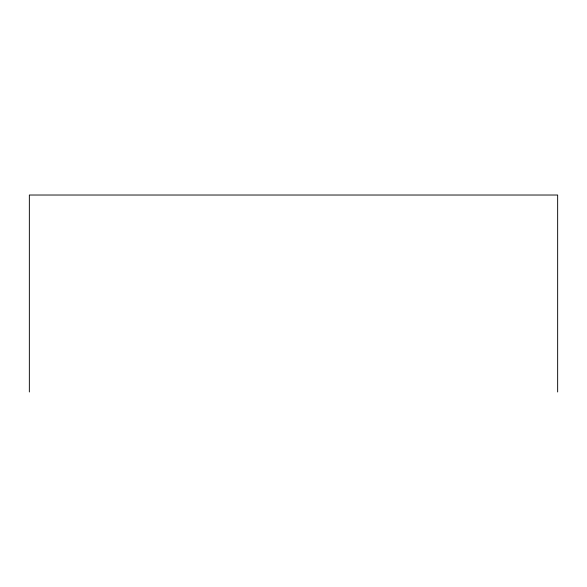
<?xml version="1.0" encoding="UTF-8"?>
<svg xmlns="http://www.w3.org/2000/svg" width="587" height="587" viewBox="0 0 587 587"><rect width="100%" height="100%" fill="white"/><g stroke="black" fill="none" stroke-linecap="round" stroke-linejoin="round"><path stroke-width="0.88" d="M557.65 391.977L557.65 195.023L29.35 195.023L29.35 391.977"/></g></svg>
